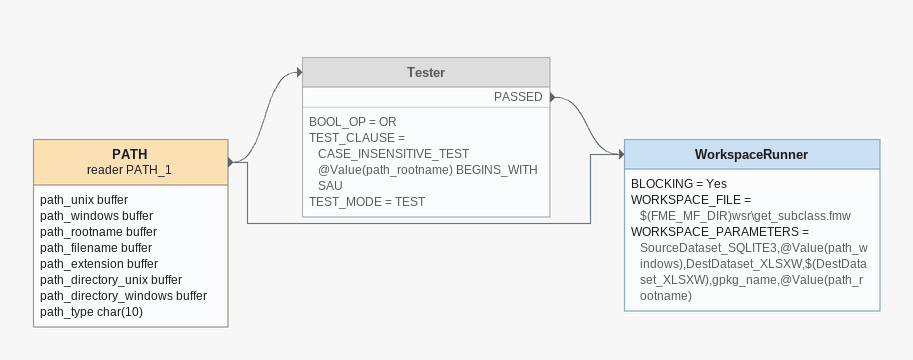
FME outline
PATH (reader PATH_1)
    attributes: path_unix buffer, path_windows buffer, path_rootname buffer, path_filename buffer, path_extension buffer, path_directory_unix buffer, path_directory_windows buffer, path_type char(10)
    -> Tester
    -> WorkspaceRunner
Tester [off]
    BOOL_OP = OR
    TEST_CLAUSE = CASE_INSENSITIVE_TEST @Value(path_rootname) BEGINS_WITH SAU
    TEST_MODE = TEST
    PASSED -> WorkspaceRunner
WorkspaceRunner
    BLOCKING = Yes
    WORKSPACE_FILE = $(FME_MF_DIR)wsr\get_subclass.fmw
    WORKSPACE_PARAMETERS = SourceDataset_SQLITE3,@Value(path_windows),DestDataset_XLSXW,$(DestDataset_XLSXW),gpkg_name,@Value(path_rootname)
